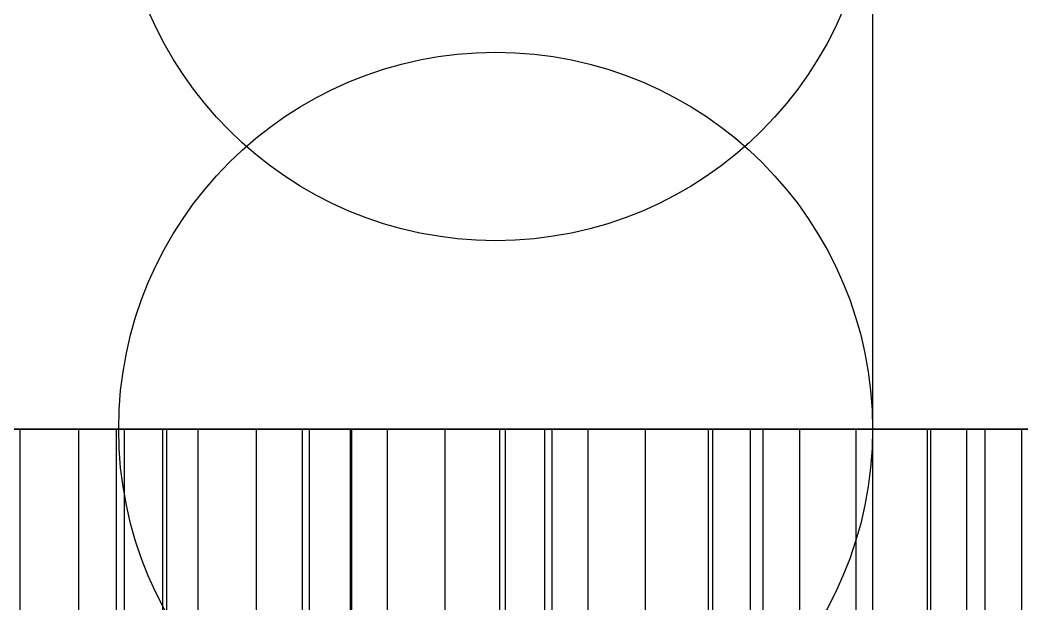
# Model space of a CAD drawing. Extents: x -60 to 60, y 140 to 264.
# Drawn here: x -50.52 to -45.21, y 199.57 to 202.67 of the extents above; entities that cross this region are included whole.
import ezdxf

# ---------------------------------------------------------------- set-up
doc = ezdxf.new("R2010")
doc.units = 0
doc.layers.add('Cut051011', color=7, linetype='CONTINUOUS')

msp = doc.modelspace()

# ---------------------------------------------------------------- linework, layer by layer
at = {"layer": 'Cut051011'}
for p, q in [((-46, 203.5, 600), (-46, 200.5, 600)), ((-46, 203.5, 600), (-46, 200.5, 600)), ((-50.5235, 197.5, 573.805), (-50.5235, 200.5, 573.805)), ((-50.5235, 197.5, 573.805), (-50.5235, 200.5, 573.805)), ((-50.5235, 197.5, 626.195), (-50.5235, 200.5, 626.195)), ((-50.5235, 197.5, 626.195), (-50.5235, 200.5, 626.195)), ((-50.2122, 197.5, 573.867), (-50.2122, 200.5, 573.867)), ((-50.2122, 197.5, 573.867), (-50.2122, 200.5, 573.867)), ((-50.2122, 197.5, 626.133), (-50.2122, 200.5, 626.133)), ((-50.2122, 197.5, 626.133), (-50.2122, 200.5, 626.133)), ((-50.0125, 197.5, 572.568), (-50.0125, 200.5, 572.568)), ((-50.0125, 197.5, 572.568), (-50.0125, 200.5, 572.568)), ((-50.0125, 197.5, 627.432), (-50.0125, 200.5, 627.432)), ((-50.0125, 197.5, 627.432), (-50.0125, 200.5, 627.432)), ((-49.9686, 197.5, 572.762), (-49.9686, 200.5, 572.762)), ((-49.9686, 197.5, 572.762), (-49.9686, 200.5, 572.762)), ((-49.9686, 197.5, 627.238), (-49.9686, 200.5, 627.238)), ((-49.9686, 197.5, 627.238), (-49.9686, 200.5, 627.238)), ((-49.7662, 197.5, 572.124), (-49.7662, 200.5, 572.124)), ((-49.7662, 197.5, 572.124), (-49.7662, 200.5, 572.124)), ((-49.7662, 197.5, 627.876), (-49.7662, 200.5, 627.876)), ((-49.7662, 197.5, 627.876), (-49.7662, 200.5, 627.876)), ((-49.7438, 197.5, 572.986), (-49.7438, 200.5, 572.986)), ((-49.7438, 197.5, 572.986), (-49.7438, 200.5, 572.986)), ((-49.7438, 197.5, 627.014), (-49.7438, 200.5, 627.014)), ((-49.7438, 197.5, 627.014), (-49.7438, 200.5, 627.014)), ((-49.5785, 197.5, 572.058), (-49.5785, 200.5, 572.058)), ((-49.5785, 197.5, 572.058), (-49.5785, 200.5, 572.058)), ((-49.5785, 197.5, 627.942), (-49.5785, 200.5, 627.942)), ((-49.5785, 197.5, 627.942), (-49.5785, 200.5, 627.942)), ((-49.2696, 197.5, 572.13), (-49.2696, 200.5, 572.13)), ((-49.2696, 197.5, 572.13), (-49.2696, 200.5, 572.13)), ((-49.2696, 197.5, 627.87), (-49.2696, 200.5, 627.87)), ((-49.2696, 197.5, 627.87), (-49.2696, 200.5, 627.87)), ((-49.0247, 197.5, 570.839), (-49.0247, 200.5, 570.839)), ((-49.0247, 197.5, 570.839), (-49.0247, 200.5, 570.839)), ((-49.0247, 197.5, 629.161), (-49.0247, 200.5, 629.161)), ((-49.0247, 197.5, 629.161), (-49.0247, 200.5, 629.161)), ((-48.9876, 197.5, 571.035), (-48.9876, 200.5, 571.035)), ((-48.9876, 197.5, 571.035), (-48.9876, 200.5, 571.035)), ((-48.9876, 197.5, 628.965), (-48.9876, 200.5, 628.965)), ((-48.9876, 197.5, 628.965), (-48.9876, 200.5, 628.965)), ((-48.7707, 197.5, 571.266), (-48.7707, 200.5, 571.266)), ((-48.7707, 197.5, 571.266), (-48.7707, 200.5, 571.266)), ((-48.7707, 197.5, 628.734), (-48.7707, 200.5, 628.734)), ((-48.7707, 197.5, 628.734), (-48.7707, 200.5, 628.734)), ((-48.763, 197.5, 570.404), (-48.763, 200.5, 570.404)), ((-48.763, 197.5, 570.404), (-48.763, 200.5, 570.404)), ((-48.763, 197.5, 629.596), (-48.763, 200.5, 629.596)), ((-48.763, 197.5, 629.596), (-48.763, 200.5, 629.596)), ((-48.5731, 197.5, 570.345), (-48.5731, 200.5, 570.345)), ((-48.5731, 197.5, 570.345), (-48.5731, 200.5, 570.345)), ((-48.5731, 197.5, 629.655), (-48.5731, 200.5, 629.655)), ((-48.5731, 197.5, 629.655), (-48.5731, 200.5, 629.655)), ((-48.2669, 197.5, 570.428), (-48.2669, 200.5, 570.428)), ((-48.2669, 197.5, 570.428), (-48.2669, 200.5, 570.428)), ((-48.2669, 197.5, 629.572), (-48.2669, 200.5, 629.572)), ((-48.2669, 197.5, 629.572), (-48.2669, 200.5, 629.572)), ((-47.9772, 197.5, 569.146), (-47.9772, 200.5, 569.146)), ((-47.9772, 197.5, 569.146), (-47.9772, 200.5, 569.146)), ((-47.9772, 197.5, 630.854), (-47.9772, 200.5, 630.854)), ((-47.9772, 197.5, 630.854), (-47.9772, 200.5, 630.854)), ((-47.9469, 197.5, 569.343), (-47.9469, 200.5, 569.343)), ((-47.9469, 197.5, 569.343), (-47.9469, 200.5, 569.343)), ((-47.9469, 197.5, 630.657), (-47.9469, 200.5, 630.657)), ((-47.9469, 197.5, 630.657), (-47.9469, 200.5, 630.657)), ((-47.7382, 197.5, 569.582), (-47.7382, 200.5, 569.582)), ((-47.7382, 197.5, 569.582), (-47.7382, 200.5, 569.582)), ((-47.7382, 197.5, 630.418), (-47.7382, 200.5, 630.418)), ((-47.7382, 197.5, 630.418), (-47.7382, 200.5, 630.418)), ((-47.7004, 197.5, 568.72), (-47.7004, 200.5, 568.72)), ((-47.7004, 197.5, 568.72), (-47.7004, 200.5, 568.72)), ((-47.7004, 197.5, 631.28), (-47.7004, 200.5, 631.28)), ((-47.7004, 197.5, 631.28), (-47.7004, 200.5, 631.28)), ((-47.5086, 197.5, 568.668), (-47.5086, 200.5, 568.668)), ((-47.5086, 197.5, 568.668), (-47.5086, 200.5, 568.668)), ((-47.5086, 197.5, 631.332), (-47.5086, 200.5, 631.332)), ((-47.5086, 197.5, 631.332), (-47.5086, 200.5, 631.332)), ((-47.2055, 197.5, 568.761), (-47.2055, 200.5, 568.761)), ((-47.2055, 197.5, 568.761), (-47.2055, 200.5, 568.761)), ((-47.2055, 197.5, 631.239), (-47.2055, 200.5, 631.239)), ((-47.2055, 197.5, 631.239), (-47.2055, 200.5, 631.239)), ((-46.8712, 197.5, 567.491), (-46.8712, 200.5, 567.491)), ((-46.8712, 197.5, 567.491), (-46.8712, 200.5, 567.491)), ((-46.8712, 197.5, 632.509), (-46.8712, 200.5, 632.509)), ((-46.8712, 197.5, 632.509), (-46.8712, 200.5, 632.509)), ((-46.8478, 197.5, 567.688), (-46.8478, 200.5, 567.688)), ((-46.8478, 197.5, 567.688), (-46.8478, 200.5, 567.688)), ((-46.8478, 197.5, 632.312), (-46.8478, 200.5, 632.312)), ((-46.8478, 197.5, 632.312), (-46.8478, 200.5, 632.312)), ((-46.6475, 197.5, 567.934), (-46.6475, 200.5, 567.934)), ((-46.6475, 197.5, 567.934), (-46.6475, 200.5, 567.934)), ((-46.6475, 197.5, 632.066), (-46.6475, 200.5, 632.066)), ((-46.6475, 197.5, 632.066), (-46.6475, 200.5, 632.066)), ((-46.5797, 197.5, 567.074), (-46.5797, 200.5, 567.074)), ((-46.5797, 197.5, 567.074), (-46.5797, 200.5, 567.074)), ((-46.5797, 197.5, 632.926), (-46.5797, 200.5, 632.926)), ((-46.5797, 197.5, 632.926), (-46.5797, 200.5, 632.926)), ((-46.3862, 197.5, 567.029), (-46.3862, 200.5, 567.029)), ((-46.3862, 197.5, 567.029), (-46.3862, 200.5, 567.029)), ((-46.3862, 197.5, 632.971), (-46.3862, 200.5, 632.971)), ((-46.3862, 197.5, 632.971), (-46.3862, 200.5, 632.971)), ((-46.0865, 197.5, 567.133), (-46.0865, 200.5, 567.133)), ((-46.0865, 197.5, 567.133), (-46.0865, 200.5, 567.133)), ((-46.0865, 197.5, 632.867), (-46.0865, 200.5, 632.867)), ((-46.0865, 197.5, 632.867), (-46.0865, 200.5, 632.867)), ((-46, 200.5, 600), (-46, 197.5, 600)), ((-46, 200.5, 600), (-46, 197.5, 600)), ((-45.708, 197.5, 565.875), (-45.708, 200.5, 565.875)), ((-45.708, 197.5, 565.875), (-45.708, 200.5, 565.875)), ((-45.708, 197.5, 634.125), (-45.708, 200.5, 634.125)), ((-45.708, 197.5, 634.125), (-45.708, 200.5, 634.125)), ((-45.6915, 197.5, 566.073), (-45.6915, 200.5, 566.073)), ((-45.6915, 197.5, 566.073), (-45.6915, 200.5, 566.073)), ((-45.6915, 197.5, 633.927), (-45.6915, 200.5, 633.927)), ((-45.6915, 197.5, 633.927), (-45.6915, 200.5, 633.927)), ((-45.5, 197.5, 566.326), (-45.5, 200.5, 566.326)), ((-45.5, 197.5, 566.326), (-45.5, 200.5, 566.326)), ((-45.5, 197.5, 633.674), (-45.5, 200.5, 633.674)), ((-45.5, 197.5, 633.674), (-45.5, 200.5, 633.674)), ((-45.4022, 197.5, 565.469), (-45.4022, 200.5, 565.469)), ((-45.4022, 197.5, 565.469), (-45.4022, 200.5, 565.469)), ((-45.4022, 197.5, 634.531), (-45.4022, 200.5, 634.531)), ((-45.4022, 197.5, 634.531), (-45.4022, 200.5, 634.531)), ((-45.2073, 197.5, 565.43), (-45.2073, 200.5, 565.43)), ((-45.2073, 197.5, 565.43), (-45.2073, 200.5, 565.43)), ((-45.2073, 197.5, 634.57), (-45.2073, 200.5, 634.57)), ((-45.2073, 197.5, 634.57), (-45.2073, 200.5, 634.57))]:
    msp.add_line(p, q, dxfattribs=at)
for centre, radius in [((0, 203.5), 60), ((0, 203.5), 60), ((0, 200.5), 60), ((0, 200.5), 60), ((-48, 203.5), 2), ((-48, 203.5), 2), ((-48, 200.5), 2), ((-48, 200.5), 2), ((-48, 200.5), 2), ((-48, 200.5), 2)]:
    msp.add_circle(centre, radius, dxfattribs=at)
for points, degree, knots in [([(-50.5235, 200.5, 573.805), (-50.5731, 200.5, 573.787), (-50.6297, 200.5, 573.806), (-50.6849, 200.5, 573.83), (-50.7088, 200.5, 573.877)], 2, [0, 0, 0, 0.724386, 0.724386, 1.44877, 1.44877, 1.44877]), ([(-50.7088, 200.5, 626.123), (-50.6849, 200.5, 626.17), (-50.6297, 200.5, 626.194), (-50.5731, 200.5, 626.213), (-50.5235, 200.5, 626.195)], 2, [0, 0, 0, 0.724386, 0.724386, 1.44877, 1.44877, 1.44877]), ([(-50.5235, 200.5, 573.805), (-50.5731, 200.5, 573.787), (-50.6297, 200.5, 573.806), (-50.6849, 200.5, 573.83), (-50.7088, 200.5, 573.877)], 2, [0, 0, 0, 0.724386, 0.724386, 1.44877, 1.44877, 1.44877]), ([(-50.7088, 200.5, 626.123), (-50.6849, 200.5, 626.17), (-50.6297, 200.5, 626.194), (-50.5731, 200.5, 626.213), (-50.5235, 200.5, 626.195)], 2, [0, 0, 0, 0.724386, 0.724386, 1.44877, 1.44877, 1.44877]), ([(-49.7438, 200.5, 572.986), (-49.695, 200.5, 573.053), (-49.6538, 200.5, 573.142), (-49.6415, 200.5, 573.247), (-49.6286, 200.5, 573.352), (-49.6477, 200.5, 573.47), (-49.7027, 200.5, 573.573), (-49.7567, 200.5, 573.675), (-49.8445, 200.5, 573.758), (-49.9382, 200.5, 573.805), (-50.0322, 200.5, 573.854), (-50.1295, 200.5, 573.87), (-50.2122, 200.5, 573.867)], 3, [0, 0, 0, 0, 0.558599, 0.558599, 0.558599, 1.1172, 1.1172, 1.1172, 1.6758, 1.6758, 1.6758, 2.2344, 2.2344, 2.2344, 2.2344]), ([(-50.2122, 200.5, 626.133), (-50.1295, 200.5, 626.13), (-50.0322, 200.5, 626.146), (-49.9382, 200.5, 626.195), (-49.8445, 200.5, 626.242), (-49.7567, 200.5, 626.325), (-49.7027, 200.5, 626.427), (-49.6477, 200.5, 626.53), (-49.6286, 200.5, 626.648), (-49.6415, 200.5, 626.753), (-49.6538, 200.5, 626.858), (-49.695, 200.5, 626.947), (-49.7438, 200.5, 627.014)], 3, [0, 0, 0, 0, 0.558599, 0.558599, 0.558599, 1.1172, 1.1172, 1.1172, 1.6758, 1.6758, 1.6758, 2.2344, 2.2344, 2.2344, 2.2344]), ([(-49.7438, 200.5, 572.986), (-49.695, 200.5, 573.053), (-49.6538, 200.5, 573.142), (-49.6415, 200.5, 573.247), (-49.6286, 200.5, 573.352), (-49.6477, 200.5, 573.47), (-49.7027, 200.5, 573.573), (-49.7567, 200.5, 573.675), (-49.8445, 200.5, 573.758), (-49.9382, 200.5, 573.805), (-50.0322, 200.5, 573.854), (-50.1295, 200.5, 573.87), (-50.2122, 200.5, 573.867)], 3, [0, 0, 0, 0, 0.558599, 0.558599, 0.558599, 1.1172, 1.1172, 1.1172, 1.6758, 1.6758, 1.6758, 2.2344, 2.2344, 2.2344, 2.2344]), ([(-50.2122, 200.5, 626.133), (-50.1295, 200.5, 626.13), (-50.0322, 200.5, 626.146), (-49.9382, 200.5, 626.195), (-49.8445, 200.5, 626.242), (-49.7567, 200.5, 626.325), (-49.7027, 200.5, 626.427), (-49.6477, 200.5, 626.53), (-49.6286, 200.5, 626.648), (-49.6415, 200.5, 626.753), (-49.6538, 200.5, 626.858), (-49.695, 200.5, 626.947), (-49.7438, 200.5, 627.014)], 3, [0, 0, 0, 0, 0.558599, 0.558599, 0.558599, 1.1172, 1.1172, 1.1172, 1.6758, 1.6758, 1.6758, 2.2344, 2.2344, 2.2344, 2.2344]), ([(-50.0125, 200.5, 572.568), (-50.0386, 200.5, 572.614), (-50.0273, 200.5, 572.673), (-50.0121, 200.5, 572.731), (-49.9686, 200.5, 572.762)], 2, [0, 0, 0, 0.724386, 0.724386, 1.44877, 1.44877, 1.44877]), ([(-49.9686, 200.5, 627.238), (-50.0121, 200.5, 627.269), (-50.0273, 200.5, 627.327), (-50.0386, 200.5, 627.386), (-50.0125, 200.5, 627.432)], 2, [0, 0, 0, 0.724386, 0.724386, 1.44877, 1.44877, 1.44877]), ([(-50.0125, 200.5, 572.568), (-50.0386, 200.5, 572.614), (-50.0273, 200.5, 572.673), (-50.0121, 200.5, 572.731), (-49.9686, 200.5, 572.762)], 2, [0, 0, 0, 0.724386, 0.724386, 1.44877, 1.44877, 1.44877]), ([(-49.9686, 200.5, 627.238), (-50.0121, 200.5, 627.269), (-50.0273, 200.5, 627.327), (-50.0386, 200.5, 627.386), (-50.0125, 200.5, 627.432)], 2, [0, 0, 0, 0.724386, 0.724386, 1.44877, 1.44877, 1.44877]), ([(-49.5785, 200.5, 572.058), (-49.6275, 200.5, 572.037), (-49.6848, 200.5, 572.055), (-49.7407, 200.5, 572.077), (-49.7662, 200.5, 572.124)], 2, [0, 0, 0, 0.724386, 0.724386, 1.44877, 1.44877, 1.44877]), ([(-49.7662, 200.5, 627.876), (-49.7407, 200.5, 627.923), (-49.6848, 200.5, 627.945), (-49.6275, 200.5, 627.963), (-49.5785, 200.5, 627.942)], 2, [0, 0, 0, 0.724386, 0.724386, 1.44877, 1.44877, 1.44877]), ([(-49.5785, 200.5, 572.058), (-49.6275, 200.5, 572.037), (-49.6848, 200.5, 572.055), (-49.7407, 200.5, 572.077), (-49.7662, 200.5, 572.124)], 2, [0, 0, 0, 0.724386, 0.724386, 1.44877, 1.44877, 1.44877]), ([(-49.7662, 200.5, 627.876), (-49.7407, 200.5, 627.923), (-49.6848, 200.5, 627.945), (-49.6275, 200.5, 627.963), (-49.5785, 200.5, 627.942)], 2, [0, 0, 0, 0.724386, 0.724386, 1.44877, 1.44877, 1.44877]), ([(-48.7707, 200.5, 571.266), (-48.7243, 200.5, 571.335), (-48.6863, 200.5, 571.426), (-48.6776, 200.5, 571.531), (-48.6684, 200.5, 571.636), (-48.6916, 200.5, 571.754), (-48.7501, 200.5, 571.854), (-48.8077, 200.5, 571.955), (-48.8983, 200.5, 572.034), (-48.9936, 200.5, 572.078), (-49.0893, 200.5, 572.124), (-49.187, 200.5, 572.136), (-49.2696, 200.5, 572.13)], 3, [0, 0, 0, 0, 0.558599, 0.558599, 0.558599, 1.1172, 1.1172, 1.1172, 1.6758, 1.6758, 1.6758, 2.2344, 2.2344, 2.2344, 2.2344]), ([(-49.2696, 200.5, 627.87), (-49.187, 200.5, 627.864), (-49.0893, 200.5, 627.876), (-48.9936, 200.5, 627.922), (-48.8983, 200.5, 627.966), (-48.8077, 200.5, 628.045), (-48.7501, 200.5, 628.146), (-48.6916, 200.5, 628.246), (-48.6684, 200.5, 628.364), (-48.6776, 200.5, 628.469), (-48.6863, 200.5, 628.574), (-48.7243, 200.5, 628.665), (-48.7707, 200.5, 628.734)], 3, [0, 0, 0, 0, 0.558599, 0.558599, 0.558599, 1.1172, 1.1172, 1.1172, 1.6758, 1.6758, 1.6758, 2.2344, 2.2344, 2.2344, 2.2344]), ([(-48.7707, 200.5, 571.266), (-48.7243, 200.5, 571.335), (-48.6863, 200.5, 571.426), (-48.6776, 200.5, 571.531), (-48.6684, 200.5, 571.636), (-48.6916, 200.5, 571.754), (-48.7501, 200.5, 571.854), (-48.8077, 200.5, 571.955), (-48.8983, 200.5, 572.034), (-48.9936, 200.5, 572.078), (-49.0893, 200.5, 572.124), (-49.187, 200.5, 572.136), (-49.2696, 200.5, 572.13)], 3, [0, 0, 0, 0, 0.558599, 0.558599, 0.558599, 1.1172, 1.1172, 1.1172, 1.6758, 1.6758, 1.6758, 2.2344, 2.2344, 2.2344, 2.2344]), ([(-49.2696, 200.5, 627.87), (-49.187, 200.5, 627.864), (-49.0893, 200.5, 627.876), (-48.9936, 200.5, 627.922), (-48.8983, 200.5, 627.966), (-48.8077, 200.5, 628.045), (-48.7501, 200.5, 628.146), (-48.6916, 200.5, 628.246), (-48.6684, 200.5, 628.364), (-48.6776, 200.5, 628.469), (-48.6863, 200.5, 628.574), (-48.7243, 200.5, 628.665), (-48.7707, 200.5, 628.734)], 3, [0, 0, 0, 0, 0.558599, 0.558599, 0.558599, 1.1172, 1.1172, 1.1172, 1.6758, 1.6758, 1.6758, 2.2344, 2.2344, 2.2344, 2.2344]), ([(-49.0247, 200.5, 570.839), (-49.0524, 200.5, 570.885), (-49.0432, 200.5, 570.944), (-49.03, 200.5, 571.003), (-48.9876, 200.5, 571.035)], 2, [0, 0, 0, 0.724386, 0.724386, 1.44877, 1.44877, 1.44877]), ([(-48.9876, 200.5, 628.965), (-49.03, 200.5, 628.997), (-49.0432, 200.5, 629.056), (-49.0524, 200.5, 629.115), (-49.0247, 200.5, 629.161)], 2, [0, 0, 0, 0.724386, 0.724386, 1.44877, 1.44877, 1.44877]), ([(-49.0247, 200.5, 570.839), (-49.0524, 200.5, 570.885), (-49.0432, 200.5, 570.944), (-49.03, 200.5, 571.003), (-48.9876, 200.5, 571.035)], 2, [0, 0, 0, 0.724386, 0.724386, 1.44877, 1.44877, 1.44877]), ([(-48.9876, 200.5, 628.965), (-49.03, 200.5, 628.997), (-49.0432, 200.5, 629.056), (-49.0524, 200.5, 629.115), (-49.0247, 200.5, 629.161)], 2, [0, 0, 0, 0.724386, 0.724386, 1.44877, 1.44877, 1.44877]), ([(-48.5731, 200.5, 570.345), (-48.6214, 200.5, 570.323), (-48.6792, 200.5, 570.338), (-48.7359, 200.5, 570.358), (-48.763, 200.5, 570.404)], 2, [0, 0, 0, 0.724386, 0.724386, 1.44877, 1.44877, 1.44877]), ([(-48.763, 200.5, 629.596), (-48.7359, 200.5, 629.642), (-48.6792, 200.5, 629.662), (-48.6214, 200.5, 629.677), (-48.5731, 200.5, 629.655)], 2, [0, 0, 0, 0.724386, 0.724386, 1.44877, 1.44877, 1.44877]), ([(-48.5731, 200.5, 570.345), (-48.6214, 200.5, 570.323), (-48.6792, 200.5, 570.338), (-48.7359, 200.5, 570.358), (-48.763, 200.5, 570.404)], 2, [0, 0, 0, 0.724386, 0.724386, 1.44877, 1.44877, 1.44877]), ([(-48.763, 200.5, 629.596), (-48.7359, 200.5, 629.642), (-48.6792, 200.5, 629.662), (-48.6214, 200.5, 629.677), (-48.5731, 200.5, 629.655)], 2, [0, 0, 0, 0.724386, 0.724386, 1.44877, 1.44877, 1.44877]), ([(-47.7382, 200.5, 569.582), (-47.6942, 200.5, 569.652), (-47.6594, 200.5, 569.744), (-47.6544, 200.5, 569.85), (-47.6488, 200.5, 569.955), (-47.6762, 200.5, 570.072), (-47.7381, 200.5, 570.17), (-47.7992, 200.5, 570.269), (-47.8925, 200.5, 570.345), (-47.9893, 200.5, 570.386), (-48.0865, 200.5, 570.427), (-48.1846, 200.5, 570.437), (-48.2669, 200.5, 570.428)], 3, [0, 0, 0, 0, 0.558599, 0.558599, 0.558599, 1.1172, 1.1172, 1.1172, 1.6758, 1.6758, 1.6758, 2.2344, 2.2344, 2.2344, 2.2344]), ([(-48.2669, 200.5, 629.572), (-48.1846, 200.5, 629.563), (-48.0865, 200.5, 629.573), (-47.9893, 200.5, 629.614), (-47.8925, 200.5, 629.655), (-47.7992, 200.5, 629.731), (-47.7381, 200.5, 629.83), (-47.6762, 200.5, 629.928), (-47.6488, 200.5, 630.045), (-47.6544, 200.5, 630.15), (-47.6594, 200.5, 630.256), (-47.6942, 200.5, 630.348), (-47.7382, 200.5, 630.418)], 3, [0, 0, 0, 0, 0.558599, 0.558599, 0.558599, 1.1172, 1.1172, 1.1172, 1.6758, 1.6758, 1.6758, 2.2344, 2.2344, 2.2344, 2.2344]), ([(-47.7382, 200.5, 569.582), (-47.6942, 200.5, 569.652), (-47.6594, 200.5, 569.744), (-47.6544, 200.5, 569.85), (-47.6488, 200.5, 569.955), (-47.6762, 200.5, 570.072), (-47.7381, 200.5, 570.17), (-47.7992, 200.5, 570.269), (-47.8925, 200.5, 570.345), (-47.9893, 200.5, 570.386), (-48.0865, 200.5, 570.427), (-48.1846, 200.5, 570.437), (-48.2669, 200.5, 570.428)], 3, [0, 0, 0, 0, 0.558599, 0.558599, 0.558599, 1.1172, 1.1172, 1.1172, 1.6758, 1.6758, 1.6758, 2.2344, 2.2344, 2.2344, 2.2344]), ([(-48.2669, 200.5, 629.572), (-48.1846, 200.5, 629.563), (-48.0865, 200.5, 629.573), (-47.9893, 200.5, 629.614), (-47.8925, 200.5, 629.655), (-47.7992, 200.5, 629.731), (-47.7381, 200.5, 629.83), (-47.6762, 200.5, 629.928), (-47.6488, 200.5, 630.045), (-47.6544, 200.5, 630.15), (-47.6594, 200.5, 630.256), (-47.6942, 200.5, 630.348), (-47.7382, 200.5, 630.418)], 3, [0, 0, 0, 0, 0.558599, 0.558599, 0.558599, 1.1172, 1.1172, 1.1172, 1.6758, 1.6758, 1.6758, 2.2344, 2.2344, 2.2344, 2.2344]), ([(-47.9772, 200.5, 569.146), (-48.0064, 200.5, 569.191), (-47.9992, 200.5, 569.25), (-47.9881, 200.5, 569.309), (-47.9469, 200.5, 569.343)], 2, [0, 0, 0, 0.724386, 0.724386, 1.44877, 1.44877, 1.44877]), ([(-47.9469, 200.5, 630.657), (-47.9881, 200.5, 630.691), (-47.9992, 200.5, 630.75), (-48.0064, 200.5, 630.809), (-47.9772, 200.5, 630.854)], 2, [0, 0, 0, 0.724386, 0.724386, 1.44877, 1.44877, 1.44877]), ([(-47.9772, 200.5, 569.146), (-48.0064, 200.5, 569.191), (-47.9992, 200.5, 569.25), (-47.9881, 200.5, 569.309), (-47.9469, 200.5, 569.343)], 2, [0, 0, 0, 0.724386, 0.724386, 1.44877, 1.44877, 1.44877]), ([(-47.9469, 200.5, 630.657), (-47.9881, 200.5, 630.691), (-47.9992, 200.5, 630.75), (-48.0064, 200.5, 630.809), (-47.9772, 200.5, 630.854)], 2, [0, 0, 0, 0.724386, 0.724386, 1.44877, 1.44877, 1.44877]), ([(-47.5086, 200.5, 568.668), (-47.556, 200.5, 568.644), (-47.6144, 200.5, 568.658), (-47.6717, 200.5, 568.675), (-47.7004, 200.5, 568.72)], 2, [0, 0, 0, 0.724386, 0.724386, 1.44877, 1.44877, 1.44877]), ([(-47.7004, 200.5, 631.28), (-47.6717, 200.5, 631.325), (-47.6144, 200.5, 631.342), (-47.556, 200.5, 631.356), (-47.5086, 200.5, 631.332)], 2, [0, 0, 0, 0.724386, 0.724386, 1.44877, 1.44877, 1.44877]), ([(-47.5086, 200.5, 568.668), (-47.556, 200.5, 568.644), (-47.6144, 200.5, 568.658), (-47.6717, 200.5, 568.675), (-47.7004, 200.5, 568.72)], 2, [0, 0, 0, 0.724386, 0.724386, 1.44877, 1.44877, 1.44877]), ([(-47.7004, 200.5, 631.28), (-47.6717, 200.5, 631.325), (-47.6144, 200.5, 631.342), (-47.556, 200.5, 631.356), (-47.5086, 200.5, 631.332)], 2, [0, 0, 0, 0.724386, 0.724386, 1.44877, 1.44877, 1.44877]), ([(-46.6475, 200.5, 567.934), (-46.606, 200.5, 568.006), (-46.5744, 200.5, 568.099), (-46.5732, 200.5, 568.205), (-46.5712, 200.5, 568.31), (-46.6026, 200.5, 568.426), (-46.668, 200.5, 568.522), (-46.7324, 200.5, 568.619), (-46.8284, 200.5, 568.691), (-46.9266, 200.5, 568.729), (-47.0251, 200.5, 568.767), (-47.1235, 200.5, 568.773), (-47.2055, 200.5, 568.761)], 3, [0, 0, 0, 0, 0.558599, 0.558599, 0.558599, 1.1172, 1.1172, 1.1172, 1.6758, 1.6758, 1.6758, 2.2344, 2.2344, 2.2344, 2.2344]), ([(-47.2055, 200.5, 631.239), (-47.1235, 200.5, 631.227), (-47.0251, 200.5, 631.233), (-46.9266, 200.5, 631.271), (-46.8284, 200.5, 631.309), (-46.7324, 200.5, 631.381), (-46.668, 200.5, 631.478), (-46.6026, 200.5, 631.574), (-46.5712, 200.5, 631.69), (-46.5732, 200.5, 631.795), (-46.5744, 200.5, 631.901), (-46.606, 200.5, 631.994), (-46.6475, 200.5, 632.066)], 3, [0, 0, 0, 0, 0.558599, 0.558599, 0.558599, 1.1172, 1.1172, 1.1172, 1.6758, 1.6758, 1.6758, 2.2344, 2.2344, 2.2344, 2.2344]), ([(-46.6475, 200.5, 567.934), (-46.606, 200.5, 568.006), (-46.5744, 200.5, 568.099), (-46.5732, 200.5, 568.205), (-46.5712, 200.5, 568.31), (-46.6026, 200.5, 568.426), (-46.668, 200.5, 568.522), (-46.7324, 200.5, 568.619), (-46.8284, 200.5, 568.691), (-46.9266, 200.5, 568.729), (-47.0251, 200.5, 568.767), (-47.1235, 200.5, 568.773), (-47.2055, 200.5, 568.761)], 3, [0, 0, 0, 0, 0.558599, 0.558599, 0.558599, 1.1172, 1.1172, 1.1172, 1.6758, 1.6758, 1.6758, 2.2344, 2.2344, 2.2344, 2.2344]), ([(-47.2055, 200.5, 631.239), (-47.1235, 200.5, 631.227), (-47.0251, 200.5, 631.233), (-46.9266, 200.5, 631.271), (-46.8284, 200.5, 631.309), (-46.7324, 200.5, 631.381), (-46.668, 200.5, 631.478), (-46.6026, 200.5, 631.574), (-46.5712, 200.5, 631.69), (-46.5732, 200.5, 631.795), (-46.5744, 200.5, 631.901), (-46.606, 200.5, 631.994), (-46.6475, 200.5, 632.066)], 3, [0, 0, 0, 0, 0.558599, 0.558599, 0.558599, 1.1172, 1.1172, 1.1172, 1.6758, 1.6758, 1.6758, 2.2344, 2.2344, 2.2344, 2.2344]), ([(-46.8712, 200.5, 567.491), (-46.9019, 200.5, 567.534), (-46.8969, 200.5, 567.594), (-46.8878, 200.5, 567.653), (-46.8478, 200.5, 567.688)], 2, [0, 0, 0, 0.724386, 0.724386, 1.44877, 1.44877, 1.44877]), ([(-46.8478, 200.5, 632.312), (-46.8878, 200.5, 632.347), (-46.8969, 200.5, 632.406), (-46.9019, 200.5, 632.466), (-46.8712, 200.5, 632.509)], 2, [0, 0, 0, 0.724386, 0.724386, 1.44877, 1.44877, 1.44877]), ([(-46.8712, 200.5, 567.491), (-46.9019, 200.5, 567.534), (-46.8969, 200.5, 567.594), (-46.8878, 200.5, 567.653), (-46.8478, 200.5, 567.688)], 2, [0, 0, 0, 0.724386, 0.724386, 1.44877, 1.44877, 1.44877]), ([(-46.8478, 200.5, 632.312), (-46.8878, 200.5, 632.347), (-46.8969, 200.5, 632.406), (-46.9019, 200.5, 632.466), (-46.8712, 200.5, 632.509)], 2, [0, 0, 0, 0.724386, 0.724386, 1.44877, 1.44877, 1.44877]), ([(-46.3862, 200.5, 567.029), (-46.4327, 200.5, 567.003), (-46.4916, 200.5, 567.015), (-46.5495, 200.5, 567.031), (-46.5797, 200.5, 567.074)], 2, [0, 0, 0, 0.724386, 0.724386, 1.44877, 1.44877, 1.44877]), ([(-46.5797, 200.5, 632.926), (-46.5495, 200.5, 632.969), (-46.4916, 200.5, 632.985), (-46.4327, 200.5, 632.997), (-46.3862, 200.5, 632.971)], 2, [0, 0, 0, 0.724386, 0.724386, 1.44877, 1.44877, 1.44877]), ([(-46.3862, 200.5, 567.029), (-46.4327, 200.5, 567.003), (-46.4916, 200.5, 567.015), (-46.5495, 200.5, 567.031), (-46.5797, 200.5, 567.074)], 2, [0, 0, 0, 0.724386, 0.724386, 1.44877, 1.44877, 1.44877]), ([(-46.5797, 200.5, 632.926), (-46.5495, 200.5, 632.969), (-46.4916, 200.5, 632.985), (-46.4327, 200.5, 632.997), (-46.3862, 200.5, 632.971)], 2, [0, 0, 0, 0.724386, 0.724386, 1.44877, 1.44877, 1.44877]), ([(-45.5, 200.5, 566.326), (-45.461, 200.5, 566.399), (-45.4327, 200.5, 566.493), (-45.4352, 200.5, 566.599), (-45.4369, 200.5, 566.704), (-45.4723, 200.5, 566.819), (-45.541, 200.5, 566.913), (-45.6088, 200.5, 567.007), (-45.7072, 200.5, 567.076), (-45.8066, 200.5, 567.11), (-45.9065, 200.5, 567.145), (-46.005, 200.5, 567.147), (-46.0865, 200.5, 567.133)], 3, [0, 0, 0, 0, 0.558599, 0.558599, 0.558599, 1.1172, 1.1172, 1.1172, 1.6758, 1.6758, 1.6758, 2.2344, 2.2344, 2.2344, 2.2344]), ([(-46.0865, 200.5, 632.867), (-46.005, 200.5, 632.853), (-45.9065, 200.5, 632.855), (-45.8066, 200.5, 632.89), (-45.7072, 200.5, 632.924), (-45.6088, 200.5, 632.993), (-45.541, 200.5, 633.087), (-45.4723, 200.5, 633.181), (-45.4369, 200.5, 633.296), (-45.4352, 200.5, 633.401), (-45.4327, 200.5, 633.507), (-45.461, 200.5, 633.601), (-45.5, 200.5, 633.674)], 3, [0, 0, 0, 0, 0.558599, 0.558599, 0.558599, 1.1172, 1.1172, 1.1172, 1.6758, 1.6758, 1.6758, 2.2344, 2.2344, 2.2344, 2.2344]), ([(-45.5, 200.5, 566.326), (-45.461, 200.5, 566.399), (-45.4327, 200.5, 566.493), (-45.4352, 200.5, 566.599), (-45.4369, 200.5, 566.704), (-45.4723, 200.5, 566.819), (-45.541, 200.5, 566.913), (-45.6088, 200.5, 567.007), (-45.7072, 200.5, 567.076), (-45.8066, 200.5, 567.11), (-45.9065, 200.5, 567.145), (-46.005, 200.5, 567.147), (-46.0865, 200.5, 567.133)], 3, [0, 0, 0, 0, 0.558599, 0.558599, 0.558599, 1.1172, 1.1172, 1.1172, 1.6758, 1.6758, 1.6758, 2.2344, 2.2344, 2.2344, 2.2344]), ([(-46.0865, 200.5, 632.867), (-46.005, 200.5, 632.853), (-45.9065, 200.5, 632.855), (-45.8066, 200.5, 632.89), (-45.7072, 200.5, 632.924), (-45.6088, 200.5, 632.993), (-45.541, 200.5, 633.087), (-45.4723, 200.5, 633.181), (-45.4369, 200.5, 633.296), (-45.4352, 200.5, 633.401), (-45.4327, 200.5, 633.507), (-45.461, 200.5, 633.601), (-45.5, 200.5, 633.674)], 3, [0, 0, 0, 0, 0.558599, 0.558599, 0.558599, 1.1172, 1.1172, 1.1172, 1.6758, 1.6758, 1.6758, 2.2344, 2.2344, 2.2344, 2.2344]), ([(-45.2073, 200.5, 565.43), (-45.2529, 200.5, 565.403), (-45.3121, 200.5, 565.413), (-45.3705, 200.5, 565.426), (-45.4022, 200.5, 565.469)], 2, [0, 0, 0, 0.724386, 0.724386, 1.44877, 1.44877, 1.44877]), ([(-45.4022, 200.5, 634.531), (-45.3705, 200.5, 634.574), (-45.3121, 200.5, 634.587), (-45.2529, 200.5, 634.597), (-45.2073, 200.5, 634.57)], 2, [0, 0, 0, 0.724386, 0.724386, 1.44877, 1.44877, 1.44877]), ([(-45.2073, 200.5, 565.43), (-45.2529, 200.5, 565.403), (-45.3121, 200.5, 565.413), (-45.3705, 200.5, 565.426), (-45.4022, 200.5, 565.469)], 2, [0, 0, 0, 0.724386, 0.724386, 1.44877, 1.44877, 1.44877]), ([(-45.4022, 200.5, 634.531), (-45.3705, 200.5, 634.574), (-45.3121, 200.5, 634.587), (-45.2529, 200.5, 634.597), (-45.2073, 200.5, 634.57)], 2, [0, 0, 0, 0.724386, 0.724386, 1.44877, 1.44877, 1.44877])]:
    msp.add_open_spline(points, degree=degree, knots=knots, dxfattribs=at)
for points, degree in [([(-50.2122, 200.5, 573.867), (-50.3727, 200.5, 573.861), (-50.5235, 200.5, 573.805)], 2), ([(-50.5235, 200.5, 626.195), (-50.3727, 200.5, 626.139), (-50.2122, 200.5, 626.133)], 2), ([(-50.2122, 200.5, 573.867), (-50.3727, 200.5, 573.861), (-50.5235, 200.5, 573.805)], 2), ([(-50.5235, 200.5, 626.195), (-50.3727, 200.5, 626.139), (-50.2122, 200.5, 626.133)], 2), ([(-49.7662, 200.5, 572.124), (-50.0125, 200.5, 572.568)], 1), ([(-50.0125, 200.5, 627.432), (-49.7662, 200.5, 627.876)], 1), ([(-49.7662, 200.5, 572.124), (-50.0125, 200.5, 572.568)], 1), ([(-50.0125, 200.5, 627.432), (-49.7662, 200.5, 627.876)], 1), ([(-49.9686, 200.5, 572.762), (-49.8384, 200.5, 572.856), (-49.7438, 200.5, 572.986)], 2), ([(-49.7438, 200.5, 627.014), (-49.8384, 200.5, 627.144), (-49.9686, 200.5, 627.238)], 2), ([(-49.9686, 200.5, 572.762), (-49.8384, 200.5, 572.856), (-49.7438, 200.5, 572.986)], 2), ([(-49.7438, 200.5, 627.014), (-49.8384, 200.5, 627.144), (-49.9686, 200.5, 627.238)], 2), ([(-49.2696, 200.5, 572.13), (-49.4298, 200.5, 572.119), (-49.5785, 200.5, 572.058)], 2), ([(-49.5785, 200.5, 627.942), (-49.4298, 200.5, 627.881), (-49.2696, 200.5, 627.87)], 2), ([(-49.2696, 200.5, 572.13), (-49.4298, 200.5, 572.119), (-49.5785, 200.5, 572.058)], 2), ([(-49.5785, 200.5, 627.942), (-49.4298, 200.5, 627.881), (-49.2696, 200.5, 627.87)], 2), ([(-48.763, 200.5, 570.404), (-49.0247, 200.5, 570.839)], 1), ([(-49.0247, 200.5, 629.161), (-48.763, 200.5, 629.596)], 1), ([(-48.763, 200.5, 570.404), (-49.0247, 200.5, 570.839)], 1), ([(-49.0247, 200.5, 629.161), (-48.763, 200.5, 629.596)], 1), ([(-48.9876, 200.5, 571.035), (-48.8607, 200.5, 571.133), (-48.7707, 200.5, 571.266)], 2), ([(-48.7707, 200.5, 628.734), (-48.8607, 200.5, 628.867), (-48.9876, 200.5, 628.965)], 2), ([(-48.9876, 200.5, 571.035), (-48.8607, 200.5, 571.133), (-48.7707, 200.5, 571.266)], 2), ([(-48.7707, 200.5, 628.734), (-48.8607, 200.5, 628.867), (-48.9876, 200.5, 628.965)], 2), ([(-48.2669, 200.5, 570.428), (-48.4266, 200.5, 570.411), (-48.5731, 200.5, 570.345)], 2), ([(-48.5731, 200.5, 629.655), (-48.4266, 200.5, 629.589), (-48.2669, 200.5, 629.572)], 2), ([(-48.2669, 200.5, 570.428), (-48.4266, 200.5, 570.411), (-48.5731, 200.5, 570.345)], 2), ([(-48.5731, 200.5, 629.655), (-48.4266, 200.5, 629.589), (-48.2669, 200.5, 629.572)], 2), ([(-47.7004, 200.5, 568.72), (-47.9772, 200.5, 569.146)], 1), ([(-47.9772, 200.5, 630.854), (-47.7004, 200.5, 631.28)], 1), ([(-47.7004, 200.5, 568.72), (-47.9772, 200.5, 569.146)], 1), ([(-47.9772, 200.5, 630.854), (-47.7004, 200.5, 631.28)], 1), ([(-47.9469, 200.5, 569.343), (-47.8235, 200.5, 569.446), (-47.7382, 200.5, 569.582)], 2), ([(-47.7382, 200.5, 630.418), (-47.8235, 200.5, 630.554), (-47.9469, 200.5, 630.657)], 2), ([(-47.9469, 200.5, 569.343), (-47.8235, 200.5, 569.446), (-47.7382, 200.5, 569.582)], 2), ([(-47.7382, 200.5, 630.418), (-47.8235, 200.5, 630.554), (-47.9469, 200.5, 630.657)], 2), ([(-47.2055, 200.5, 568.761), (-47.3645, 200.5, 568.739), (-47.5086, 200.5, 568.668)], 2), ([(-47.5086, 200.5, 631.332), (-47.3645, 200.5, 631.261), (-47.2055, 200.5, 631.239)], 2), ([(-47.2055, 200.5, 568.761), (-47.3645, 200.5, 568.739), (-47.5086, 200.5, 568.668)], 2), ([(-47.5086, 200.5, 631.332), (-47.3645, 200.5, 631.261), (-47.2055, 200.5, 631.239)], 2), ([(-46.5797, 200.5, 567.074), (-46.8712, 200.5, 567.491)], 1), ([(-46.8712, 200.5, 632.509), (-46.5797, 200.5, 632.926)], 1), ([(-46.5797, 200.5, 567.074), (-46.8712, 200.5, 567.491)], 1), ([(-46.8712, 200.5, 632.509), (-46.5797, 200.5, 632.926)], 1), ([(-46.8478, 200.5, 567.688), (-46.728, 200.5, 567.795), (-46.6475, 200.5, 567.934)], 2), ([(-46.6475, 200.5, 632.066), (-46.728, 200.5, 632.205), (-46.8478, 200.5, 632.312)], 2), ([(-46.8478, 200.5, 567.688), (-46.728, 200.5, 567.795), (-46.6475, 200.5, 567.934)], 2), ([(-46.6475, 200.5, 632.066), (-46.728, 200.5, 632.205), (-46.8478, 200.5, 632.312)], 2), ([(-46.0865, 200.5, 567.133), (-46.2446, 200.5, 567.105), (-46.3862, 200.5, 567.029)], 2), ([(-46.3862, 200.5, 632.971), (-46.2446, 200.5, 632.895), (-46.0865, 200.5, 632.867)], 2), ([(-46.0865, 200.5, 567.133), (-46.2446, 200.5, 567.105), (-46.3862, 200.5, 567.029)], 2), ([(-46.3862, 200.5, 632.971), (-46.2446, 200.5, 632.895), (-46.0865, 200.5, 632.867)], 2), ([(-45.708, 200.5, 565.875), (-45.7531, 200.5, 565.927), (-45.7446, 200.5, 566.029), (-45.6915, 200.5, 566.073)], 3), ([(-45.6915, 200.5, 633.927), (-45.7446, 200.5, 633.971), (-45.7531, 200.5, 634.073), (-45.708, 200.5, 634.125)], 3), ([(-45.708, 200.5, 565.875), (-45.7531, 200.5, 565.927), (-45.7446, 200.5, 566.029), (-45.6915, 200.5, 566.073)], 3), ([(-45.6915, 200.5, 633.927), (-45.7446, 200.5, 633.971), (-45.7531, 200.5, 634.073), (-45.708, 200.5, 634.125)], 3), ([(-45.4022, 200.5, 565.469), (-45.708, 200.5, 565.875)], 1), ([(-45.708, 200.5, 634.125), (-45.4022, 200.5, 634.531)], 1), ([(-45.4022, 200.5, 565.469), (-45.708, 200.5, 565.875)], 1), ([(-45.708, 200.5, 634.125), (-45.4022, 200.5, 634.531)], 1), ([(-45.6915, 200.5, 566.073), (-45.5756, 200.5, 566.184), (-45.5, 200.5, 566.326)], 2), ([(-45.5, 200.5, 633.674), (-45.5756, 200.5, 633.816), (-45.6915, 200.5, 633.927)], 2), ([(-45.6915, 200.5, 566.073), (-45.5756, 200.5, 566.184), (-45.5, 200.5, 566.326)], 2), ([(-45.5, 200.5, 633.674), (-45.5756, 200.5, 633.816), (-45.6915, 200.5, 633.927)], 2), ([(-44.9114, 200.5, 565.544), (-45.0684, 200.5, 565.511), (-45.2073, 200.5, 565.43)], 2), ([(-45.2073, 200.5, 634.57), (-45.0684, 200.5, 634.489), (-44.9114, 200.5, 634.456)], 2), ([(-44.9114, 200.5, 565.544), (-45.0684, 200.5, 565.511), (-45.2073, 200.5, 565.43)], 2), ([(-45.2073, 200.5, 634.57), (-45.0684, 200.5, 634.489), (-44.9114, 200.5, 634.456)], 2)]:
    msp.add_open_spline(points, degree=degree, dxfattribs=at)

doc.saveas('drawing.dxf')
